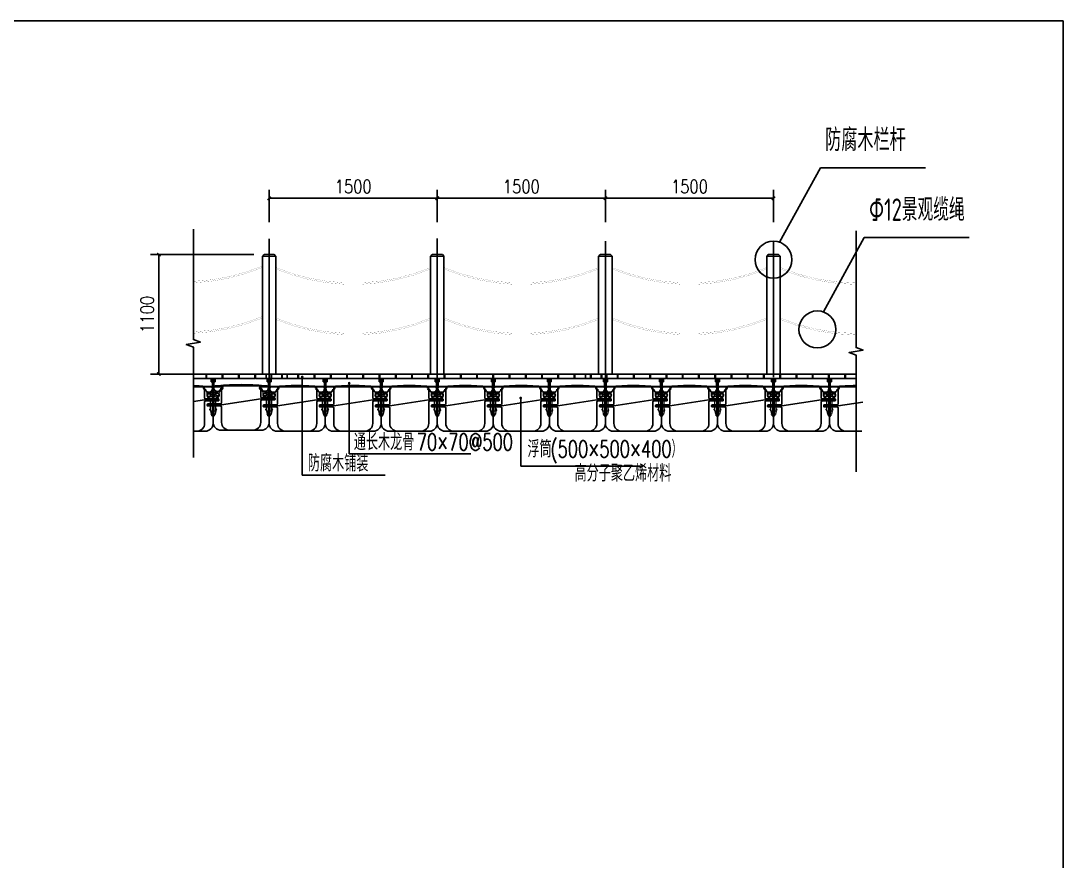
# Model space of a CAD drawing. Header units: millimetres. Extents: x -1822632 to -1305911, y 1206448 to 1536160.
# Drawn here: x -1785528 to -1776227, y 1238814 to 1246308 of the extents above; entities that cross this region are included whole.
import ezdxf

# ---------------------------------------------------------------- set-up
doc = ezdxf.new("R2010")
doc.units = ezdxf.units.MM
doc.header["$LTSCALE"] = 1000
doc.linetypes.add('DOTE', pattern=[2.42, 2, -0.2, 0.02, -0.2])
doc.linetypes.add('HIDDEN', pattern=[0.375, 0.25, -0.125])
doc.layers.get('0').update_dxf_attribs({"linetype": 'CONTINUOUS'})
doc.layers.get('DEFPOINTS').update_dxf_attribs({"linetype": 'CONTINUOUS'})
for name, color, linetype in [('0-剖面', 6, 'CONTINUOUS'), ('DIM_IDEN', 3, 'CONTINUOUS'), ('DIM_LEAD', 3, 'CONTINUOUS'), ('DIM_SYMB', 3, 'CONTINUOUS'), ('FT', 252, 'CONTINUOUS'), ('L-1', 1, 'CONTINUOUS'), ('PUB_DIM', 3, 'CONTINUOUS'), ('PUB_TEXT', 7, 'CONTINUOUS'), ('W- bollard系船栓', 4, 'CONTINUOUS'), ('木龙骨', 25, 'CONTINUOUS'), ('栏杆', 16, 'CONTINUOUS'), ('栏杆扶手', 6, 'CONTINUOUS'), ('浮栈道码头木地板', 44, 'CONTINUOUS'), ('短销钉', 253, 'CONTINUOUS'), ('螺栓', 146, 'CONTINUOUS')]:
    doc.layers.add(name, color=color, linetype=linetype)
doc.styles.add('_TCH_DIM', font='SIMPLEX.shx', dxfattribs={"width": 0.7, "bigfont": 'GBCBIG.shx'})
doc.styles.add('dim_font', font='SIMPLEX.shx', dxfattribs={"width": 0.8})
doc.styles.add('TSSD_Dimension', font='Tssdeng.shx', dxfattribs={"width": 0.7, "bigfont": 'hztxt.shx'})
doc.dimstyles.new('DIMN30', dxfattribs={"dimscale": 0.3, "dimtxt": 300, "dimasz": 100, "dimexe": 250, "dimexo": 300, "dimgap": 150, "dimtad": 1, "dimdec": 0, "dimzin": 0, "dimdsep": 46, "dimtxsty": 'dim_font', "dimblk": 'ARCHTICK', "dimcen": 0.09, "dimclrt": 7, "dimazin": 2, "dimtfac": 1, "dimtdec": 0, "dimtix": 1, "dimtmove": 2, "dimatfit": 3, "dimldrblk": 'ARCHTICK', "dimfxl": 1, "dimtolj": 1, "dimtzin": 0, "dimarcsym": 0})

# ---------------------------------------------------------------- blocks, each defined once
blk = doc.blocks.new('1050木栏杆')
at = {"layer": '栏杆'}
for p, q in [((-60, 1049.7), (-46, 1065.1)), ((-46, 1065.1), (0, 1065.1)), ((46, 1065.1), (0, 1065.1)), ((46, 1065.1), (60, 1050))]:
    blk.add_line(p, q, dxfattribs=at)
blk.add_lwpolyline([(-60, 0), (60, 0), (60, 1050), (-60, 1049.7)], close=True, dxfattribs=at)
blk = doc.blocks.new('dxd')
at = {"layer": '短销钉', "lineweight": 13}
for p, q in [((-85.7, 227.1), (-55.8, 200.2)), ((-79, 244.5), (79, 244.5)), ((-77.5, 244.5), (-77.5, 246.5)), ((-77.5, 246.5), (77.5, 246.5)), ((-52.5, 180.1), (-52.5, 192.7)), ((-42.5, 197.2), (42.5, 197.2)), ((52.5, 180.1), (52.5, 192.7)), ((85.7, 227.1), (55.8, 200.2)), ((77.5, 244.5), (77.5, 246.5)), ((-48.8, 152.9), (-27.7, 135.8)), ((-24, 30), (-24, 128)), ((-19.2, 132.8), (19.2, 132.8)), ((24, 30), (24, 128)), ((48.8, 152.9), (27.7, 135.8)), ((-29, 38.9), (-29, 45)), ((-26, 48), (-24, 48)), ((-24, 30), (24, 30)), ((-24, 30), (-18.4, 2)), ((-16, 0), (16, 0)), ((-6, 39), (-6, 44.3)), ((6, 39), (6, 44.3)), ((24, 30), (18.4, 2)), ((26, 48), (24, 48)), ((29, 38.9), (29, 45))]:
    blk.add_line(p, q, dxfattribs=at)
at = {"layer": '短销钉', "lineweight": 13, "ltscale": 0.1}
for p, q in [((-18.4, 2), (-18, 0)), ((-18, 0), (-16, 0)), ((16, 0), (18, 0)), ((18.4, 2), (18, 0))]:
    blk.add_line(p, q, dxfattribs=at)
at = {"layer": '短销钉', "lineweight": 13}
for centre, radius, start, end in [((-79, 234.5), 10, 90, 228.00092), ((0, -1254.1), 1502.6, 87.04345, 92.95655), ((-62.5, 192.7), 10, 0, 48.00092), ((62.5, 192.7), 10, 131.99908, 180), ((79, 234.5), 10, 311.99908, 90), ((-43.5, 170), 13.5, 126.56574, 231), ((-42.5, 160.6), 10, 184.14788, 231), ((-34.5, 185.6), 31.4, 236.13806, 303.55692), ((-34.5, 154.5), 31.4, 56.41658, 122.85309), ((-34, 128), 10, 0, 51), ((-25.5, 170), 13.5, 308.36964, 51.90106), ((25.5, 170), 13.5, 128.09894, 231.63036), ((34.5, 185.6), 31.4, 236.43853, 303.86649), ((34.5, 154.5), 31.3, 57.12872, 123.60194), ((34, 128), 10, 129, 180), ((42.5, 160.6), 10, 309, 355.85212), ((43.5, 170), 13.5, 309, 53.43426), ((-26, 45), 3, 90, 180), ((-16, 2.5), 2.5, 191.30993, 270), ((-3, 44.3), 3, 115.37693, 180), ((0, 38), 10, 64.62307, 115.37693), ((3, 44.3), 3, 0, 64.62307), ((16, 2.5), 2.5, 270, 348.69007), ((26, 45), 3, 0, 90)]:
    blk.add_arc(centre, radius, start, end, dxfattribs=at)
for centre, major_axis, start_param, end_param in [((-23, 38.9), (0, -9), 4.712389, 6.115737), ((0, 39), (0, 9), 1.570796, 4.712389)]:
    blk.add_ellipse(centre, major_axis=major_axis, ratio=0.666667, start_param=start_param, end_param=end_param, dxfattribs=at)
at = {"layer": '短销钉', "lineweight": 13, "extrusion": (0, 0, -1)}
blk.add_ellipse((23, 38.9), major_axis=(0, -9), ratio=0.666667, start_param=4.712389, end_param=6.115737, dxfattribs=at)
blk = doc.blocks.new('φ8浮筒龙骨专用螺栓')
at = {"layer": '木龙骨', "linetype": 'HIDDEN'}
for points in [[(-17.5, -30), (17.5, -30), (17.5, 0), (-17.5, 0)], [(-7, -70), (7, -70), (7, -30), (-7, -30)]]:
    blk.add_lwpolyline(points, close=True, dxfattribs=at)
at = {"layer": '螺栓'}
for points in [[(-12, -30), (12, -30), (12, -28.5), (-12, -28.5)], [(-10.5, -26.5), (10.5, -26.5), (10.5, -16.5), (-10.5, -16.5)], [(-9, -28.5), (9, -28.5), (9, -26.5), (-9, -26.5)], [(-6, -337), (6, -337), (6, -11.5), (-6, -11.5)], [(-5.5, -26.5), (5.5, -26.5), (5.5, -16.5), (-5.5, -16.5)], [(-10.5, -322), (10.5, -322), (10.5, -332), (-10.5, -332)], [(-9, -320), (9, -320), (9, -322), (-9, -322)], [(-5.5, -322), (5.5, -322), (5.5, -332), (-5.5, -332)]]:
    blk.add_lwpolyline(points, close=True, dxfattribs=at)
blk = doc.blocks.new('_ARCHTICK')
at = {"color": 0, "linetype": 'ByBlock', "const_width": 0.4}
blk.add_lwpolyline([(-0.5, -0.5), (0.5, 0.5)], dxfattribs=at)
blk = doc.blocks.new('*D27')
at = {"layer": 'DEFPOINTS', "color": 0, "transparency": 16777216}
for p in [(-1783358.1, 1244223.4), (-1784295.5, 1243158.3), (-1783372, 1243158.3)]:
    blk.add_point(p, dxfattribs=at)
at = {"layer": 'PUB_DIM', "color": 0, "lineweight": -2, "transparency": 16777216}
for p, q in [((-1783448.1, 1244223.4), (-1784370.5, 1244223.4)), ((-1784295.5, 1244223.4), (-1784295.5, 1243158.3)), ((-1783462, 1243158.3), (-1784370.5, 1243158.3))]:
    blk.add_line(p, q, dxfattribs=at)
at = {"layer": 'PUB_DIM', "color": 0, "lineweight": -2, "transparency": 16777216, "xscale": 30, "yscale": 30, "zscale": 30}
for p, rotation in [((-1784295.5, 1244223.4), 90), ((-1784295.5, 1243158.3), 270)]:
    blk.add_blockref('_ARCHTICK', p, dxfattribs=dict(at, rotation=rotation))
at = {"layer": 'PUB_DIM', "color": 7, "transparency": 16777216, "insert": (-1784400.5, 1243690.8), "char_height": 120, "attachment_point": 5, "rotation": 90, "style": 'dim_font'}
blk.add_mtext('\\A1;1100', dxfattribs=at)
blk = doc.blocks.new('*D28')
at = {"layer": 'DEFPOINTS', "color": 0, "transparency": 16777216}
for p in [(-1781812, 1244725.8), (-1783312, 1244422.6), (-1781812, 1244422.6)]:
    blk.add_point(p, dxfattribs=at)
at = {"layer": 'PUB_DIM', "color": 0, "lineweight": -2, "transparency": 16777216}
for p, q in [((-1783312, 1244512.6), (-1783312, 1244800.8)), ((-1781812, 1244512.6), (-1781812, 1244800.8)), ((-1783312, 1244725.8), (-1781812, 1244725.8))]:
    blk.add_line(p, q, dxfattribs=at)
at = {"layer": 'PUB_DIM', "color": 0, "lineweight": -2, "transparency": 16777216, "xscale": 30, "yscale": 30, "zscale": 30, "rotation": 180}
blk.add_blockref('_ARCHTICK', (-1783312, 1244725.8), dxfattribs=at)
at = {"layer": 'PUB_DIM', "color": 0, "lineweight": -2, "transparency": 16777216, "xscale": 30, "yscale": 30, "zscale": 30}
blk.add_blockref('_ARCHTICK', (-1781812, 1244725.8), dxfattribs=at)
at = {"layer": 'PUB_DIM', "color": 7, "transparency": 16777216, "insert": (-1782562, 1244830.8), "char_height": 120, "attachment_point": 5, "style": 'dim_font'}
blk.add_mtext('\\A1;1500', dxfattribs=at)
blk = doc.blocks.new('*D29')
at = {"layer": 'DEFPOINTS', "color": 0, "transparency": 16777216}
for p in [(-1780312, 1244725.8), (-1781812, 1244498.3), (-1780312, 1244498.3)]:
    blk.add_point(p, dxfattribs=at)
at = {"layer": 'PUB_DIM', "color": 0, "lineweight": -2, "transparency": 16777216}
for p, q in [((-1781812, 1244588.3), (-1781812, 1244800.8)), ((-1780312, 1244588.3), (-1780312, 1244800.8)), ((-1781812, 1244725.8), (-1780312, 1244725.8))]:
    blk.add_line(p, q, dxfattribs=at)
at = {"layer": 'PUB_DIM', "color": 0, "lineweight": -2, "transparency": 16777216, "xscale": 30, "yscale": 30, "zscale": 30, "rotation": 180}
blk.add_blockref('_ARCHTICK', (-1781812, 1244725.8), dxfattribs=at)
at = {"layer": 'PUB_DIM', "color": 0, "lineweight": -2, "transparency": 16777216, "xscale": 30, "yscale": 30, "zscale": 30}
blk.add_blockref('_ARCHTICK', (-1780312, 1244725.8), dxfattribs=at)
at = {"layer": 'PUB_DIM', "color": 7, "transparency": 16777216, "insert": (-1781062, 1244830.8), "char_height": 120, "attachment_point": 5, "style": 'dim_font'}
blk.add_mtext('\\A1;1500', dxfattribs=at)
blk = doc.blocks.new('*D30')
at = {"layer": 'DEFPOINTS', "color": 0, "transparency": 16777216}
for p in [(-1778812, 1244725.8), (-1780312, 1244422.6), (-1778812, 1244422.6)]:
    blk.add_point(p, dxfattribs=at)
at = {"layer": 'PUB_DIM', "color": 0, "lineweight": -2, "transparency": 16777216}
for p, q in [((-1780312, 1244512.6), (-1780312, 1244800.8)), ((-1778812, 1244512.6), (-1778812, 1244800.8)), ((-1780312, 1244725.8), (-1778812, 1244725.8))]:
    blk.add_line(p, q, dxfattribs=at)
at = {"layer": 'PUB_DIM', "color": 0, "lineweight": -2, "transparency": 16777216, "xscale": 30, "yscale": 30, "zscale": 30, "rotation": 180}
blk.add_blockref('_ARCHTICK', (-1780312, 1244725.8), dxfattribs=at)
at = {"layer": 'PUB_DIM', "color": 0, "lineweight": -2, "transparency": 16777216, "xscale": 30, "yscale": 30, "zscale": 30}
blk.add_blockref('_ARCHTICK', (-1778812, 1244725.8), dxfattribs=at)
at = {"layer": 'PUB_DIM', "color": 7, "transparency": 16777216, "insert": (-1779562, 1244830.8), "char_height": 120, "attachment_point": 5, "style": 'dim_font'}
blk.add_mtext('\\A1;1500', dxfattribs=at)
blk = doc.blocks.new('ft')
at = {"layer": 'FT'}
for p, q in [((-250, 234.5), (-250, 375)), ((-230, 395), (230, 395)), ((-208.5, 397), (208.2, 397)), ((-208.5, 397), (-208.5, 395)), ((-174.3, 244.5), (-174.3, 375)), ((174.3, 298.5), (174.3, 375)), ((208.2, 397), (208.2, 395)), ((250, 375), (250, 288.5)), ((174.3, 279.5), (-174.3, 225.5)), ((174.3, 279.5), (302.1, 279.5)), ((184.3, 288.5), (298.1, 288.5)), ((-302, 225.5), (-174.3, 225.5)), ((-298, 234.5), (-184.3, 234.5)), ((-298, 216.5), (-184.3, 216.5)), ((-250, 70), (-250, 216.5)), ((-174.3, 206.5), (-174.3, 70)), ((174.3, 260.5), (174.3, 70)), ((184.3, 270.5), (298.1, 270.5)), ((250, 270.5), (250, 70)), ((-180, 0), (180, 0))]:
    blk.add_line(p, q, dxfattribs=at)
at = {"layer": 'FT', "ltscale": 0.5}
for p, q in [((302.1, 284.5), (302.1, 274.5)), ((-302, 230.5), (-302, 220.5))]:
    blk.add_line(p, q, dxfattribs=at)
at = {"layer": 'FT'}
for centre, radius, start, end in [((-230, 375), 20, 90, 180), ((-0.2, -1768.5), 2175.5, 84.50426, 95.49574), ((-154.3, 375), 20, 90, 180), ((154.3, 375), 20, 0, 90), ((230, 375), 20, 0, 90), ((184.3, 298.5), 10, 180, 270), ((-298, 220.5), 4, 180, 270), ((-184.3, 244.5), 10, 270, 0), ((-184.3, 206.5), 10, 0, 90), ((184.3, 260.5), 10, 90, 180), ((298.1, 274.5), 4, 270, 0), ((-180, 70), 70, 180, 270), ((-104.3, 70), 70, 180, 270), ((104.3, 70), 70, 270, 0), ((180, 70), 70, 270, 0)]:
    blk.add_arc(centre, radius, start, end, dxfattribs=at)
at = {"layer": 'FT', "ltscale": 0.5}
for centre, start, end in [((298.1, 284.5), 0, 90), ((-298, 230.5), 90, 180)]:
    blk.add_arc(centre, 4, start, end, dxfattribs=at)
at = {"layer": 'FT', "extrusion": (0, 0, -1)}
blk.add_ellipse((-212.1, 375), major_axis=(-30.4, 0), ratio=0.921809, start_param=3.141593, end_param=6.283185, dxfattribs=at)
at = {"layer": 'FT'}
blk.add_ellipse((211.9, 375.4), major_axis=(30.4, 0.1), ratio=0.921809, start_param=3.141593, end_param=6.283185, dxfattribs=at)
blk.add_ellipse((-212.1, 320.5), major_axis=(-16, 0), ratio=0.75, dxfattribs=at)
at = {"layer": 'FT', "extrusion": (0, 0, -1)}
blk.add_ellipse((212.1, 320.5), major_axis=(16, 0), ratio=0.75, dxfattribs=at)

msp = doc.modelspace()

# ---------------------------------------------------------------- linework, layer by layer
at = {"elevation": 0}
for points in [[(-1783824.04, 1243088.274), (-1783800.04, 1243088.274), (-1783800.04, 1243089.774), (-1783824.04, 1243089.774)], [(-1783822.54, 1243091.774), (-1783801.54, 1243091.774), (-1783801.54, 1243101.774), (-1783822.54, 1243101.774)], [(-1783821.04, 1243089.774), (-1783803.04, 1243089.774), (-1783803.04, 1243091.774), (-1783821.04, 1243091.774)], [(-1783818.04, 1242781.274), (-1783806.04, 1242781.274), (-1783806.04, 1243106.774), (-1783818.04, 1243106.774)], [(-1783817.54, 1243091.774), (-1783806.54, 1243091.774), (-1783806.54, 1243101.774), (-1783817.54, 1243101.774)], [(-1783324.04, 1243088.274), (-1783300.04, 1243088.274), (-1783300.04, 1243089.774), (-1783324.04, 1243089.774)], [(-1783322.54, 1243091.774), (-1783301.54, 1243091.774), (-1783301.54, 1243101.774), (-1783322.54, 1243101.774)], [(-1783321.04, 1243089.774), (-1783303.04, 1243089.774), (-1783303.04, 1243091.774), (-1783321.04, 1243091.774)], [(-1783318.04, 1242781.274), (-1783306.04, 1242781.274), (-1783306.04, 1243106.774), (-1783318.04, 1243106.774)], [(-1783317.54, 1243091.774), (-1783306.54, 1243091.774), (-1783306.54, 1243101.774), (-1783317.54, 1243101.774)], [(-1782324.04, 1243088.274), (-1782300.04, 1243088.274), (-1782300.04, 1243089.774), (-1782324.04, 1243089.774)], [(-1782322.54, 1243091.774), (-1782301.54, 1243091.774), (-1782301.54, 1243101.774), (-1782322.54, 1243101.774)], [(-1782321.04, 1243089.774), (-1782303.04, 1243089.774), (-1782303.04, 1243091.774), (-1782321.04, 1243091.774)], [(-1782318.04, 1242781.274), (-1782306.04, 1242781.274), (-1782306.04, 1243106.774), (-1782318.04, 1243106.774)], [(-1782317.54, 1243091.774), (-1782306.54, 1243091.774), (-1782306.54, 1243101.774), (-1782317.54, 1243101.774)], [(-1781324.04, 1243088.274), (-1781300.04, 1243088.274), (-1781300.04, 1243089.774), (-1781324.04, 1243089.774)], [(-1781322.54, 1243091.774), (-1781301.54, 1243091.774), (-1781301.54, 1243101.774), (-1781322.54, 1243101.774)], [(-1781321.04, 1243089.774), (-1781303.04, 1243089.774), (-1781303.04, 1243091.774), (-1781321.04, 1243091.774)], [(-1781318.04, 1242781.274), (-1781306.04, 1242781.274), (-1781306.04, 1243106.774), (-1781318.04, 1243106.774)], [(-1781317.54, 1243091.774), (-1781306.54, 1243091.774), (-1781306.54, 1243101.774), (-1781317.54, 1243101.774)], [(-1780324.04, 1243088.274), (-1780300.04, 1243088.274), (-1780300.04, 1243089.774), (-1780324.04, 1243089.774)], [(-1780322.54, 1243091.774), (-1780301.54, 1243091.774), (-1780301.54, 1243101.774), (-1780322.54, 1243101.774)], [(-1780321.04, 1243089.774), (-1780303.04, 1243089.774), (-1780303.04, 1243091.774), (-1780321.04, 1243091.774)], [(-1780318.04, 1242781.274), (-1780306.04, 1242781.274), (-1780306.04, 1243106.774), (-1780318.04, 1243106.774)], [(-1780317.54, 1243091.774), (-1780306.54, 1243091.774), (-1780306.54, 1243101.774), (-1780317.54, 1243101.774)], [(-1779824.04, 1243088.274), (-1779800.04, 1243088.274), (-1779800.04, 1243089.774), (-1779824.04, 1243089.774)], [(-1779822.54, 1243091.774), (-1779801.54, 1243091.774), (-1779801.54, 1243101.774), (-1779822.54, 1243101.774)], [(-1779821.04, 1243089.774), (-1779803.04, 1243089.774), (-1779803.04, 1243091.774), (-1779821.04, 1243091.774)], [(-1779818.04, 1242781.274), (-1779806.04, 1242781.274), (-1779806.04, 1243106.774), (-1779818.04, 1243106.774)], [(-1779817.54, 1243091.774), (-1779806.54, 1243091.774), (-1779806.54, 1243101.774), (-1779817.54, 1243101.774)], [(-1778824.04, 1243088.274), (-1778800.04, 1243088.274), (-1778800.04, 1243089.774), (-1778824.04, 1243089.774)], [(-1778822.54, 1243091.774), (-1778801.54, 1243091.774), (-1778801.54, 1243101.774), (-1778822.54, 1243101.774)], [(-1778821.04, 1243089.774), (-1778803.04, 1243089.774), (-1778803.04, 1243091.774), (-1778821.04, 1243091.774)], [(-1778818.04, 1242781.274), (-1778806.04, 1242781.274), (-1778806.04, 1243106.774), (-1778818.04, 1243106.774)], [(-1778817.54, 1243091.774), (-1778806.54, 1243091.774), (-1778806.54, 1243101.774), (-1778817.54, 1243101.774)], [(-1783829.04, 1242799.774), (-1783795.04, 1242799.774), (-1783795.04, 1242798.274), (-1783829.04, 1242798.274)], [(-1783822.54, 1242796.274), (-1783801.54, 1242796.274), (-1783801.54, 1242786.274), (-1783822.54, 1242786.274)], [(-1783821.04, 1242798.274), (-1783803.04, 1242798.274), (-1783803.04, 1242796.274), (-1783821.04, 1242796.274)], [(-1783817.54, 1242796.274), (-1783806.54, 1242796.274), (-1783806.54, 1242786.274), (-1783817.54, 1242786.274)], [(-1783329.04, 1242799.774), (-1783295.04, 1242799.774), (-1783295.04, 1242798.274), (-1783329.04, 1242798.274)], [(-1783322.54, 1242796.274), (-1783301.54, 1242796.274), (-1783301.54, 1242786.274), (-1783322.54, 1242786.274)], [(-1783321.04, 1242798.274), (-1783303.04, 1242798.274), (-1783303.04, 1242796.274), (-1783321.04, 1242796.274)], [(-1783317.54, 1242796.274), (-1783306.54, 1242796.274), (-1783306.54, 1242786.274), (-1783317.54, 1242786.274)], [(-1782329.04, 1242799.774), (-1782295.04, 1242799.774), (-1782295.04, 1242798.274), (-1782329.04, 1242798.274)], [(-1782322.54, 1242796.274), (-1782301.54, 1242796.274), (-1782301.54, 1242786.274), (-1782322.54, 1242786.274)], [(-1782321.04, 1242798.274), (-1782303.04, 1242798.274), (-1782303.04, 1242796.274), (-1782321.04, 1242796.274)], [(-1782317.54, 1242796.274), (-1782306.54, 1242796.274), (-1782306.54, 1242786.274), (-1782317.54, 1242786.274)], [(-1781329.04, 1242799.774), (-1781295.04, 1242799.774), (-1781295.04, 1242798.274), (-1781329.04, 1242798.274)], [(-1781322.54, 1242796.274), (-1781301.54, 1242796.274), (-1781301.54, 1242786.274), (-1781322.54, 1242786.274)], [(-1781321.04, 1242798.274), (-1781303.04, 1242798.274), (-1781303.04, 1242796.274), (-1781321.04, 1242796.274)], [(-1781317.54, 1242796.274), (-1781306.54, 1242796.274), (-1781306.54, 1242786.274), (-1781317.54, 1242786.274)], [(-1780329.04, 1242799.774), (-1780295.04, 1242799.774), (-1780295.04, 1242798.274), (-1780329.04, 1242798.274)], [(-1780322.54, 1242796.274), (-1780301.54, 1242796.274), (-1780301.54, 1242786.274), (-1780322.54, 1242786.274)], [(-1780321.04, 1242798.274), (-1780303.04, 1242798.274), (-1780303.04, 1242796.274), (-1780321.04, 1242796.274)], [(-1780317.54, 1242796.274), (-1780306.54, 1242796.274), (-1780306.54, 1242786.274), (-1780317.54, 1242786.274)], [(-1779829.04, 1242799.774), (-1779795.04, 1242799.774), (-1779795.04, 1242798.274), (-1779829.04, 1242798.274)], [(-1779822.54, 1242796.274), (-1779801.54, 1242796.274), (-1779801.54, 1242786.274), (-1779822.54, 1242786.274)], [(-1779821.04, 1242798.274), (-1779803.04, 1242798.274), (-1779803.04, 1242796.274), (-1779821.04, 1242796.274)], [(-1779817.54, 1242796.274), (-1779806.54, 1242796.274), (-1779806.54, 1242786.274), (-1779817.54, 1242786.274)], [(-1778829.04, 1242799.774), (-1778795.04, 1242799.774), (-1778795.04, 1242798.274), (-1778829.04, 1242798.274)], [(-1778822.54, 1242796.274), (-1778801.54, 1242796.274), (-1778801.54, 1242786.274), (-1778822.54, 1242786.274)], [(-1778821.04, 1242798.274), (-1778803.04, 1242798.274), (-1778803.04, 1242796.274), (-1778821.04, 1242796.274)], [(-1778817.54, 1242796.274), (-1778806.54, 1242796.274), (-1778806.54, 1242786.274), (-1778817.54, 1242786.274)]]:
    msp.add_lwpolyline(points, close=True, dxfattribs=at)
at = {"layer": '0-剖面', "color": 6}
msp.add_line((-1778887.04, 1243158.274, 0), (-1778400.689, 1243158.274, 0), dxfattribs=at)
at = {"layer": 'DIM_IDEN'}
for p, q in [((-1778757.008, 1244333.584, 0), (-1778393.501, 1244996.728, 0)), ((-1778393.501, 1244996.728, 0), (-1777456.329, 1244996.728, 0)), ((-1778365.271, 1243711.569, 0), (-1778001.764, 1244374.713, 0)), ((-1778001.764, 1244374.713, 0), (-1777064.592, 1244374.713, 0))]:
    msp.add_line(p, q, dxfattribs=at)
for centre in [(-1778812.04, 1244178.274, 0), (-1778420.303, 1243556.259, 0)]:
    msp.add_circle(centre, 164.772, dxfattribs=at)
at = {"layer": 'DIM_LEAD'}
for p, q in [((-1783017.189, 1243131.891, 0), (-1783017.189, 1242257.522, 0)), ((-1782597.911, 1243076.76, 0), (-1782597.911, 1242445.734, 0)), ((-1781067.199, 1242944.37, 0), (-1781067.199, 1242335.919, 0)), ((-1782597.911, 1242445.734, 0), (-1781512.404, 1242445.734, 0)), ((-1781067.199, 1242335.919, 0), (-1779981.692, 1242335.919, 0)), ((-1783017.189, 1242257.522, 0), (-1782275.732, 1242257.522, 0))]:
    msp.add_line(p, q, dxfattribs=at)
at = {"layer": 'DIM_LEAD', "const_width": 12, "elevation": 0}
for points in [[(-1783017.189, 1243137.891, 1), (-1783017.189, 1243125.891, 1)], [(-1782597.911, 1243082.76, 1), (-1782597.911, 1243070.76, 1)], [(-1781067.199, 1242950.37, 1), (-1781067.199, 1242938.37, 1)]]:
    msp.add_lwpolyline(points, format="xyb", close=True, dxfattribs=at)
at = {"layer": 'DIM_SYMB', "elevation": 0}
for points in [[(-1783988.571, 1244448.883), (-1783988.571, 1243465.584), (-1783925.571, 1243442.654), (-1784051.571, 1243420.437), (-1783988.571, 1243398.084), (-1783988.571, 1242414.786)], [(-1778075.207, 1244436.444), (-1778075.207, 1243394.558), (-1778012.207, 1243371.628), (-1778138.207, 1243349.41), (-1778075.207, 1243327.058), (-1778075.207, 1242285.171)]]:
    msp.add_lwpolyline(points, dxfattribs=at)
at = {"layer": 'FT'}
for p, q in [((-1783988.571, 1243045.274, 0), (-1783853.84, 1243045.274, 0)), ((-1783988.571, 1243043.274, 0), (-1783832.04, 1243043.274, 0)), ((-1783887.776, 1242946.774, 0), (-1783887.776, 1243023.274, 0)), ((-1783853.84, 1243045.274, 0), (-1783853.84, 1243043.274, 0)), ((-1783812.04, 1243023.274, 0), (-1783812.04, 1242936.774, 0)), ((-1778312.04, 1242882.774, 0), (-1778312.04, 1243023.274, 0)), ((-1778292.04, 1243043.274, 0), (-1778075.207, 1243043.274, 0)), ((-1778270.54, 1243045.274, 0), (-1778270.54, 1243043.274, 0)), ((-1778270.54, 1243045.274, 0), (-1778075.207, 1243045.274, 0)), ((-1778236.304, 1242892.774, 0), (-1778236.304, 1243023.274, 0)), ((-1783887.776, 1242927.774, 0), (-1783988.571, 1242912.157, 0)), ((-1783887.776, 1242927.774, 0), (-1783759.966, 1242927.774, 0)), ((-1783887.776, 1242908.774, 0), (-1783887.776, 1242718.274, 0)), ((-1783877.776, 1242936.774, 0), (-1783763.966, 1242936.774, 0)), ((-1783877.776, 1242918.774, 0), (-1783763.966, 1242918.774, 0)), ((-1783812.04, 1242918.774, 0), (-1783812.04, 1242718.274, 0)), ((-1778014.926, 1242908.074, 0), (-1778236.304, 1242873.774, 0)), ((-1778364.077, 1242873.774, 0), (-1778236.304, 1242873.774, 0)), ((-1778360.077, 1242882.774, 0), (-1778246.304, 1242882.774, 0)), ((-1778360.077, 1242864.774, 0), (-1778246.304, 1242864.774, 0)), ((-1778312.04, 1242718.274, 0), (-1778312.04, 1242864.774, 0)), ((-1778236.304, 1242854.774, 0), (-1778236.304, 1242718.274, 0)), ((-1783988.571, 1242648.274, 0), (-1783882.04, 1242648.274, 0)), ((-1778242.04, 1242648.274, 0), (-1778023.22, 1242648.274, 0))]:
    msp.add_line(p, q, dxfattribs=at)
at = {"layer": 'FT', "ltscale": 0.5}
for p, q in [((-1783759.966, 1242932.774, 0), (-1783759.966, 1242922.774, 0)), ((-1778364.077, 1242878.774, 0), (-1778364.077, 1242868.774, 0))]:
    msp.add_line(p, q, dxfattribs=at)
at = {"layer": 'FT'}
for centre, radius, start, end in [((-1784062.19, 1240879.789, 0), 2175.485, 84.5042598, 88.0607123), ((-1783907.776, 1243023.274, 0), 20, 0, 90), ((-1783832.04, 1243023.274, 0), 20, 0, 90), ((-1778292.04, 1243023.274, 0), 20, 90, 180), ((-1778062.19, 1240879.789, 0), 2175.485, 90.3428272, 95.4957401), ((-1778216.304, 1243023.274, 0), 20, 90, 180), ((-1783877.776, 1242946.774, 0), 10, 180, 270), ((-1783877.776, 1242908.774, 0), 10, 90, 180), ((-1783763.966, 1242922.774, 0), 4, 270, 0), ((-1778246.304, 1242892.774, 0), 10, 270, 0), ((-1778360.077, 1242868.774, 0), 4, 180, 270), ((-1778246.304, 1242854.774, 0), 10, 0, 90), ((-1783957.776, 1242718.274, 0), 70, 270, 0), ((-1783882.04, 1242718.274, 0), 70, 270, 0), ((-1778242.04, 1242718.274, 0), 70, 180, 270), ((-1778166.304, 1242718.274, 0), 70, 180, 270)]:
    msp.add_arc(centre, radius, start, end, dxfattribs=at)
at = {"layer": 'FT', "ltscale": 0.5}
for centre, start, end in [((-1783763.966, 1242932.774, 0), 0, 90), ((-1778360.077, 1242878.774, 0), 90, 180)]:
    msp.add_arc(centre, 4, start, end, dxfattribs=at)
at = {"layer": 'FT'}
msp.add_ellipse((-1783850.149, 1243023.672, 0), major_axis=(30.375, 0.057), ratio=0.92180925, start_param=3.14159265, end_param=6.28318531, dxfattribs=at)
at = {"layer": 'FT', "extrusion": (0, 0, -1)}
msp.add_ellipse((-1783849.908, 1242968.774, 0), major_axis=(16, 0), ratio=0.75, dxfattribs=at)
msp.add_ellipse((-1778274.172, 1243023.274, 0), major_axis=(-30.375, 0), ratio=0.92180925, start_param=3.14159265, end_param=6.28318531, dxfattribs=at)
at = {"layer": 'FT'}
msp.add_ellipse((-1778274.172, 1242968.774, 0), major_axis=(-16, 0), ratio=0.75, dxfattribs=at)
at = {"layer": 'L-1', "linetype": 'DOTE', "ltscale": 200}
for p, q in [((-1783312.04, 1244364.663, 0), (-1783312.04, 1243136.256, 0)), ((-1781812.04, 1244365.968, 0), (-1781812.04, 1243092.504, 0)), ((-1781812.04, 1244365.968, 0), (-1781812.04, 1243092.504, 0)), ((-1781812.04, 1244365.968, 0), (-1781812.04, 1243092.504, 0)), ((-1781812.04, 1244365.968, 0), (-1781812.04, 1243092.504, 0)), ((-1780312.04, 1244342.422, 0), (-1780312.04, 1243092.515, 0)), ((-1778812.04, 1243130.402, 0), (-1778812.04, 1244343.046, 0)), ((-1783312.04, 1244256.968, 0), (-1783312.04, 1243100.68, 0)), ((-1783312.04, 1244256.968, 0), (-1783312.04, 1243100.68, 0)), ((-1783312.04, 1244256.968, 0), (-1783312.04, 1243100.68, 0))]:
    msp.add_line(p, q, dxfattribs=at)
at = {"layer": 'W- bollard系船栓'}
msp.add_lwpolyline([(-1785624.774, 1246308.295), (-1776227.388, 1246308.295), (-1776227.388, 1238660.674), (-1785624.774, 1238660.674)], close=True, dxfattribs=at)
at = {"layer": '木龙骨', "linetype": 'HIDDEN', "elevation": 0}
for points in [[(-1783829.54, 1243088.274), (-1783794.54, 1243088.274), (-1783794.54, 1243118.274), (-1783829.54, 1243118.274)], [(-1783819.04, 1243048.274), (-1783805.04, 1243048.274), (-1783805.04, 1243088.274), (-1783819.04, 1243088.274)], [(-1783329.54, 1243088.274), (-1783294.54, 1243088.274), (-1783294.54, 1243118.274), (-1783329.54, 1243118.274)], [(-1783319.04, 1243048.274), (-1783305.04, 1243048.274), (-1783305.04, 1243088.274), (-1783319.04, 1243088.274)], [(-1782329.54, 1243088.274), (-1782294.54, 1243088.274), (-1782294.54, 1243118.274), (-1782329.54, 1243118.274)], [(-1782319.04, 1243048.274), (-1782305.04, 1243048.274), (-1782305.04, 1243088.274), (-1782319.04, 1243088.274)], [(-1781329.54, 1243088.274), (-1781294.54, 1243088.274), (-1781294.54, 1243118.274), (-1781329.54, 1243118.274)], [(-1781319.04, 1243048.274), (-1781305.04, 1243048.274), (-1781305.04, 1243088.274), (-1781319.04, 1243088.274)], [(-1780329.54, 1243088.274), (-1780294.54, 1243088.274), (-1780294.54, 1243118.274), (-1780329.54, 1243118.274)], [(-1780319.04, 1243048.274), (-1780305.04, 1243048.274), (-1780305.04, 1243088.274), (-1780319.04, 1243088.274)], [(-1779829.54, 1243088.274), (-1779794.54, 1243088.274), (-1779794.54, 1243118.274), (-1779829.54, 1243118.274)], [(-1779819.04, 1243048.274), (-1779805.04, 1243048.274), (-1779805.04, 1243088.274), (-1779819.04, 1243088.274)], [(-1778819.04, 1243048.274), (-1778805.04, 1243048.274), (-1778805.04, 1243088.274), (-1778819.04, 1243088.274)]]:
    msp.add_lwpolyline(points, close=True, dxfattribs=at)
at = {"layer": '木龙骨', "color": 6, "linetype": 'HIDDEN', "elevation": 0}
msp.add_lwpolyline([(-1778829.54, 1243088.274), (-1778794.54, 1243088.274), (-1778794.54, 1243118.274), (-1778829.54, 1243118.274)], close=True, dxfattribs=at)
at = {"layer": '栏杆'}
msp.add_line((-1783252.613, 1244207.956, 0), (-1783266.581, 1244223.354, 0), dxfattribs=at)
at = {"layer": '栏杆扶手', "const_width": 1, "elevation": 0}
for points in [[(-1783372.613, 1244121.55, -0.08842026), (-1783988.571, 1243985.27, -0.08842026)], [(-1783372.613, 1244108.274, -0.08842026), (-1783988.571, 1243971.994, -0.08842026)], [(-1783252.04, 1244108.274, 0.19965266), (-1781871.468, 1244108.274, -4.57758912)], [(-1781752.04, 1244108.274, 0.19965266), (-1780371.468, 1244108.274, -4.57758912)], [(-1780252.04, 1244108.274, 0.19965266), (-1778871.468, 1244108.274, -4.57758912)], [(-1778752.04, 1244108.274, 0.096962), (-1778075.207, 1243970.507, 0.096962)], [(-1783252.04, 1244094.999, 0.19965266), (-1781871.468, 1244094.999, -4.57758912)], [(-1781752.04, 1244094.999, 0.19965266), (-1780371.468, 1244094.999, -4.57758912)], [(-1780252.04, 1244094.999, 0.19965266), (-1778871.468, 1244094.999, -4.57758912)], [(-1778752.04, 1244094.999, 0.096962), (-1778075.207, 1243957.231, 0.096962)], [(-1783372.613, 1243671.232, -0.08842026), (-1783988.571, 1243534.952, -0.08842026)], [(-1783372.613, 1243657.956, -0.08842026), (-1783988.571, 1243521.676, -0.08842026)], [(-1783252.04, 1243657.956, 0.19965266), (-1781871.468, 1243657.956, -4.57758912)], [(-1783252.04, 1243644.681, 0.19965266), (-1781871.468, 1243644.681, -4.57758912)], [(-1781752.04, 1243657.956, 0.19965266), (-1780371.468, 1243657.956, -4.57758912)], [(-1781752.04, 1243644.681, 0.19965266), (-1780371.468, 1243644.681, -4.57758912)], [(-1780252.04, 1243657.956, 0.19965266), (-1778871.468, 1243657.956, -4.57758912)], [(-1780252.04, 1243644.681, 0.19965266), (-1778871.468, 1243644.681, -4.57758912)], [(-1778752.04, 1243657.956, 0.096962), (-1778075.207, 1243520.189, 0.096962)], [(-1778752.04, 1243644.681, 0.096962), (-1778075.207, 1243506.914, 0.096962)]]:
    msp.add_lwpolyline(points, format="xyb", dxfattribs=at)
at = {"layer": '浮栈道码头木地板', "elevation": 0}
for points in [[(-1783988.571, 1243118.274), (-1783874.993, 1243118.274), (-1783874.993, 1243158.274), (-1783988.571, 1243158.274)], [(-1778075.207, 1243158.274), (-1778169.993, 1243158.274), (-1778169.993, 1243118.274), (-1778075.207, 1243118.274)]]:
    msp.add_lwpolyline(points, dxfattribs=at)
for points in [[(-1783869.993, 1243118.274), (-1783729.993, 1243118.274), (-1783729.993, 1243158.274), (-1783869.993, 1243158.274)], [(-1783724.993, 1243118.274), (-1783584.993, 1243118.274), (-1783584.993, 1243158.274), (-1783724.993, 1243158.274)], [(-1783579.993, 1243118.274), (-1783439.993, 1243118.274), (-1783439.993, 1243158.274), (-1783579.993, 1243158.274)], [(-1783434.993, 1243118.274), (-1783294.993, 1243118.274), (-1783294.993, 1243158.274), (-1783434.993, 1243158.274)], [(-1783339.993, 1243118.274), (-1783199.993, 1243118.274), (-1783199.993, 1243158.274), (-1783339.993, 1243158.274)], [(-1783289.993, 1243118.274), (-1783149.993, 1243118.274), (-1783149.993, 1243158.274), (-1783289.993, 1243158.274)], [(-1783194.993, 1243118.274), (-1783054.993, 1243118.274), (-1783054.993, 1243158.274), (-1783194.993, 1243158.274)], [(-1783049.993, 1243118.274), (-1782909.993, 1243118.274), (-1782909.993, 1243158.274), (-1783049.993, 1243158.274)], [(-1782904.993, 1243118.274), (-1782764.993, 1243118.274), (-1782764.993, 1243158.274), (-1782904.993, 1243158.274)], [(-1782759.993, 1243118.274), (-1782619.993, 1243118.274), (-1782619.993, 1243158.274), (-1782759.993, 1243158.274)], [(-1782614.993, 1243118.274), (-1782474.993, 1243118.274), (-1782474.993, 1243158.274), (-1782614.993, 1243158.274)], [(-1782469.993, 1243118.274), (-1782329.993, 1243118.274), (-1782329.993, 1243158.274), (-1782469.993, 1243158.274)], [(-1782324.993, 1243118.274), (-1782184.993, 1243118.274), (-1782184.993, 1243158.274), (-1782324.993, 1243158.274)], [(-1782179.993, 1243118.274), (-1782039.993, 1243118.274), (-1782039.993, 1243158.274), (-1782179.993, 1243158.274)], [(-1782034.993, 1243118.274), (-1781894.993, 1243118.274), (-1781894.993, 1243158.274), (-1782034.993, 1243158.274)], [(-1781889.993, 1243118.274), (-1781749.993, 1243118.274), (-1781749.993, 1243158.274), (-1781889.993, 1243158.274)], [(-1781744.993, 1243118.274), (-1781604.993, 1243118.274), (-1781604.993, 1243158.274), (-1781744.993, 1243158.274)], [(-1781599.993, 1243118.274), (-1781459.993, 1243118.274), (-1781459.993, 1243158.274), (-1781599.993, 1243158.274)], [(-1781454.993, 1243118.274), (-1781314.993, 1243118.274), (-1781314.993, 1243158.274), (-1781454.993, 1243158.274)], [(-1781309.993, 1243118.274), (-1781169.993, 1243118.274), (-1781169.993, 1243158.274), (-1781309.993, 1243158.274)], [(-1781164.993, 1243118.274), (-1781024.993, 1243118.274), (-1781024.993, 1243158.274), (-1781164.993, 1243158.274)], [(-1781019.993, 1243118.274), (-1780879.993, 1243118.274), (-1780879.993, 1243158.274), (-1781019.993, 1243158.274)], [(-1780874.993, 1243118.274), (-1780734.993, 1243118.274), (-1780734.993, 1243158.274), (-1780874.993, 1243158.274)], [(-1780729.993, 1243118.274), (-1780589.993, 1243118.274), (-1780589.993, 1243158.274), (-1780729.993, 1243158.274)], [(-1780584.993, 1243118.274), (-1780444.993, 1243118.274), (-1780444.993, 1243158.274), (-1780584.993, 1243158.274)], [(-1780489.993, 1243118.274), (-1780349.993, 1243118.274), (-1780349.993, 1243158.274), (-1780489.993, 1243158.274)], [(-1780439.993, 1243118.274), (-1780299.993, 1243118.274), (-1780299.993, 1243158.274), (-1780439.993, 1243158.274)], [(-1780344.993, 1243118.274), (-1780204.993, 1243118.274), (-1780204.993, 1243158.274), (-1780344.993, 1243158.274)], [(-1780199.993, 1243118.274), (-1780059.993, 1243118.274), (-1780059.993, 1243158.274), (-1780199.993, 1243158.274)], [(-1780054.993, 1243118.274), (-1779914.993, 1243118.274), (-1779914.993, 1243158.274), (-1780054.993, 1243158.274)], [(-1779909.993, 1243118.274), (-1779769.993, 1243118.274), (-1779769.993, 1243158.274), (-1779909.993, 1243158.274)], [(-1779764.993, 1243118.274), (-1779624.993, 1243118.274), (-1779624.993, 1243158.274), (-1779764.993, 1243158.274)], [(-1779619.993, 1243118.274), (-1779479.993, 1243118.274), (-1779479.993, 1243158.274), (-1779619.993, 1243158.274)], [(-1779474.993, 1243118.274), (-1779334.993, 1243118.274), (-1779334.993, 1243158.274), (-1779474.993, 1243158.274)], [(-1779329.993, 1243118.274), (-1779189.993, 1243118.274), (-1779189.993, 1243158.274), (-1779329.993, 1243158.274)], [(-1779184.993, 1243118.274), (-1779044.993, 1243118.274), (-1779044.993, 1243158.274), (-1779184.993, 1243158.274)], [(-1779039.993, 1243118.274), (-1778899.993, 1243118.274), (-1778899.993, 1243158.274), (-1779039.993, 1243158.274)], [(-1778894.993, 1243118.274), (-1778754.993, 1243118.274), (-1778754.993, 1243158.274), (-1778894.993, 1243158.274)], [(-1778749.993, 1243118.274), (-1778609.993, 1243118.274), (-1778609.993, 1243158.274), (-1778749.993, 1243158.274)], [(-1778604.993, 1243118.274), (-1778464.993, 1243118.274), (-1778464.993, 1243158.274), (-1778604.993, 1243158.274)], [(-1778459.993, 1243118.274), (-1778319.993, 1243118.274), (-1778319.993, 1243158.274), (-1778459.993, 1243158.274)], [(-1778314.993, 1243118.274), (-1778174.993, 1243118.274), (-1778174.993, 1243158.274), (-1778314.993, 1243158.274)]]:
    msp.add_lwpolyline(points, close=True, dxfattribs=at)

# ---------------------------------------------------------------- block references
at = {"layer": 'FT'}
for p in [(-1783561.707, 1242656.717, 0), (-1783062.04, 1242648.274, 0), (-1782562.04, 1242648.274, 0), (-1782062.04, 1242648.274, 0), (-1781562.04, 1242648.274, 0), (-1781062.04, 1242648.274, 0), (-1780562.04, 1242648.274, 0), (-1780062.04, 1242648.274, 0), (-1779562.04, 1242648.274, 0), (-1779062.04, 1242648.274, 0), (-1778562.04, 1242648.274, 0)]:
    msp.add_blockref('ft', p, dxfattribs=at)
at = {"layer": '短销钉'}
for p in [(-1783812.04, 1242799.774, 0), (-1783312.04, 1242799.774, 0), (-1782811.601, 1242799.774, 0), (-1782312.04, 1242799.774, 0), (-1781812.04, 1242799.774, 0), (-1781312.04, 1242799.774, 0), (-1780811.601, 1242799.774, 0), (-1780312.04, 1242799.774, 0), (-1779812.04, 1242799.774, 0), (-1779312.04, 1242799.774, 0), (-1778812.04, 1242799.774, 0), (-1778312.04, 1242799.774, 0)]:
    msp.add_blockref('dxd', p, dxfattribs=at)
at = {"layer": '螺栓'}
for p in [(-1783312.04, 1243158.274, 0), (-1781812.04, 1243158.274, 0), (-1780312.04, 1243158.274, 0), (-1778812.04, 1243158.274, 0)]:
    msp.add_blockref('1050木栏杆', p, dxfattribs=at)
at = {"layer": '螺栓', "color": 3}
for p in [(-1782812.04, 1243118.274, 0), (-1781812.04, 1243118.274, 0), (-1780812.04, 1243118.274, 0), (-1779312.04, 1243118.274, 0), (-1778312.04, 1243118.274, 0)]:
    msp.add_blockref('φ8浮筒龙骨专用螺栓', p, dxfattribs=at)

# ---------------------------------------------------------------- texts
at = {"layer": 'PUB_TEXT', "style": '_TCH_DIM'}
for s, height, p in [('防腐木栏杆', 200, (-1778351.539, 1245146.479, 0)), ('通长木龙骨', 150, (-1782556.583, 1242477.234, 0)), ('浮筒', 150, (-1781007.086, 1242414.169, 0)), ('防腐木铺装', 150, (-1782966.326, 1242289.022, 0)), ('高分子聚乙烯材料', 150, (-1780587.341, 1242199.419, 0))]:
    msp.add_text(s, height=height, dxfattribs=at).set_placement(p)
at = {"layer": 'PUB_TEXT'}
for s, height, style, width, p in [('Φ12景观缆绳', 200, 'TSSD_Dimension', 0.7, (-1777959.801, 1244524.464, 0)), ('70×70@500', 150, '_TCH_DIM', 0.705882, (-1781994.765, 1242477.234, 0)), ('(500×500×400）', 150, '_TCH_DIM', 0.705882, (-1780801.095, 1242414.169, 0))]:
    msp.add_text(s, height=height, dxfattribs=dict(at, style=style, width=width)).set_placement(p)

# ---------------------------------------------------------------- dimensions: what is measured, and where the dimension line sits
at = {"layer": 'PUB_DIM'}
for p1, p2, distance, picture, middle in [((-1783312.04, 1244422.65, 0), (-1781812.04, 1244422.65, 0), 303.113, '*D28', (-1782562.04, 1244830.762, 0)), ((-1781812.04, 1244498.288, 0), (-1780312.04, 1244498.288, 0), 227.475, '*D29', (-1781062.04, 1244830.762, 0)), ((-1780312.04, 1244422.65, 0), (-1778812.04, 1244422.65, 0), 303.113, '*D30', (-1779562.04, 1244830.762, 0))]:
    dim = msp.add_aligned_dim(p1=p1, p2=p2, distance=distance, dimstyle='DIMN30', override={"dimtxt": 400}, dxfattribs=at)
    dim.commit()
    dim.dimension.update_dxf_attribs({"geometry": picture, "text_midpoint": middle})
dim = msp.add_linear_dim(base=(-1784295.467, 1243158.274, 0), p1=(-1783358.072, 1244223.354, 0), p2=(-1783372.04, 1243158.274, 0), angle=90, text='1100', dimstyle='DIMN30', override={"dimtxt": 400}, dxfattribs=at)
dim.commit()
dim.dimension.update_dxf_attribs({"geometry": '*D27', "text_midpoint": (-1784400.467, 1243690.814, 0)})

doc.saveas('drawing.dxf')
